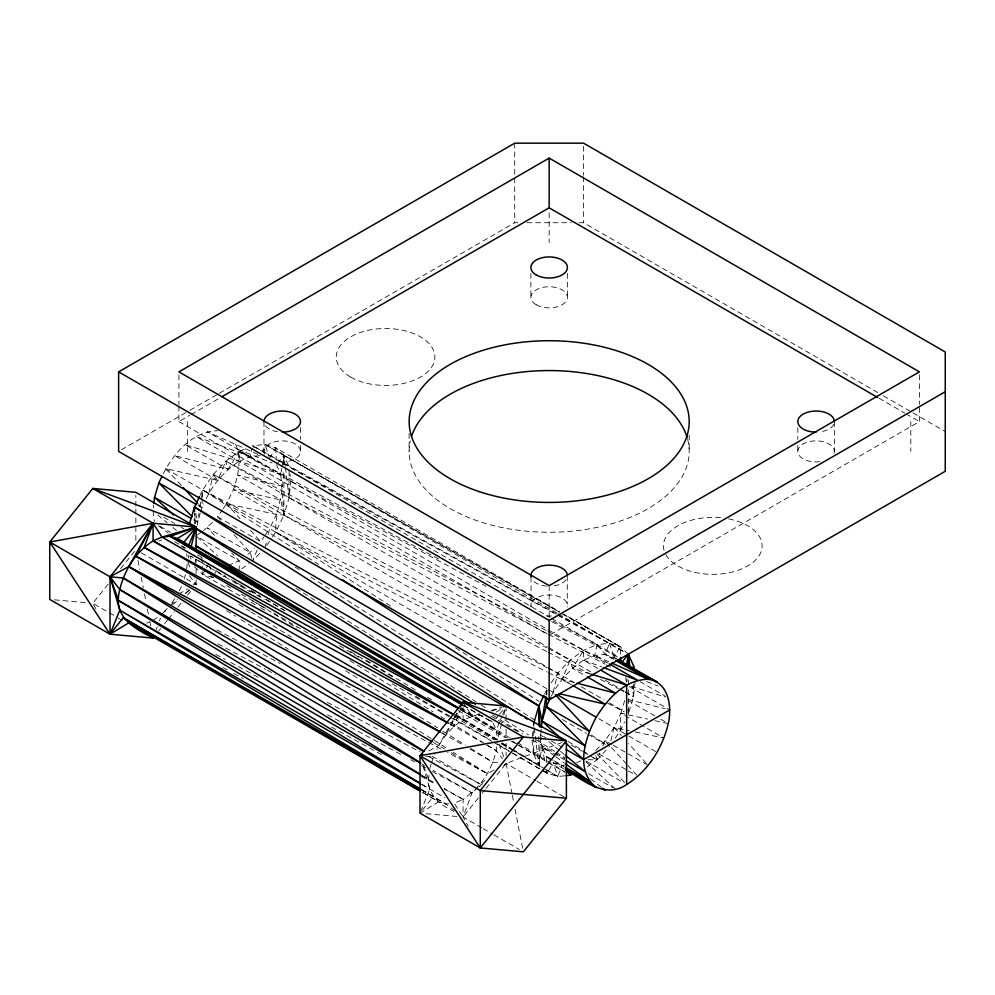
<?xml version="1.0" encoding="UTF-8"?>
<svg xmlns="http://www.w3.org/2000/svg" width="995" height="995" viewBox="0 0 995 995"><rect width="100%" height="100%" fill="white"/><g stroke="black" fill="none" stroke-linecap="round" stroke-linejoin="round"><path stroke-width="0.75" stroke-dasharray="4.97 3.73" d="M135.855 540.409L135.855 515.584M135.855 514.029L135.855 507.823M135.855 506.268L135.867 495.41M194.448 523.892L194.448 513.184M196.127 579.861L196.127 584.513L193.465 585.968M196.127 573.655L196.127 569.003M196.127 562.797L196.127 559.688M239.186 570.72L239.186 560.782L231.735 553.083M206.251 498.669C213.49 483.508 225.019 470.399 239.186 461.357L239.186 451.407L245.877 448.571M272.419 536.977L275.714 532.163L283.923 515.062L283.923 470.71M283.923 464.59L283.923 455.411L275.714 447.787L265.018 444.491L252.556 445.723L254.372 447.912M223.328 508.532L226.574 503.793L276.473 514.403L283.923 515.062L289.085 497.699L289.085 469.901M477.861 787.804L463.061 799.383L463.061 817.019L468.309 826.435M463.061 706.612L463.061 719.845C451.829 727.009 442.688 737.37 436.88 749.347M533.718 737.183L533.718 754.173L538.867 765.578L544.004 770.341M533.718 735.641L533.718 727.917M533.718 726.375L533.718 723.29L534.079 726.313M514.95 751.188L538.867 765.578L538.88 733.452M551.305 696.226C558.605 681.637 569.837 668.988 583.617 660.207L583.617 650.27L547.971 631.427M635.121 681.587L633.516 696.55L628.355 713.925L628.355 686.388M628.355 684.858L628.355 678.739M633.516 684.199L633.516 696.55L625.258 692.271M200.617 512.077L201.898 507.736L202.283 498.856M202.346 497.376L202.657 489.975L213.353 474.316L225.815 461.158L239.186 451.407L250.33 456.618L260.715 455.586M390.438 605.905L275.714 532.163C275.03 511.268 284.558 491.928 283.077 470.809M546.84 694.746L547.088 688.826L544.563 694.087M615.208 738.24L620.146 731.014L620.905 713.253L625.196 698.776M283.426 464.653L283.923 455.411L559.389 612.087L265.018 444.491L262.332 451.419M534.265 727.818L538.867 765.578L541.218 728.676M626.838 681.985L627.012 678.901M153.404 508.022L153.727 504.975M186.637 569.003L187.234 563.518M197.271 525.26L199.05 512.997M547.362 633.778L289.085 497.699L290.851 481.244L289.968 474.03M429.056 775.379C425.3 792.729 439.628 805.229 454.093 811.41M481.816 827.84L463.061 817.019L471.978 792.878L480.286 784.11L487.413 773.675L492.898 762.269L496.331 750.703L497.363 741.101M532.275 736.76L533.233 727.78M200.007 506.853L202.657 489.975L546.777 667.496M546.118 694.97L547.088 688.826M195.169 562.386L195.654 559.501M546.815 651.538L283.923 515.062L280.777 474.192L281.747 468.409M281.983 466.966L283.923 455.411L289.085 466.817L556.429 614.524M538.867 765.578L542.026 746.797L540.559 734.783L545.944 737.88M239.186 461.357L250.33 456.618L251.996 448.446M628.355 654.262L620.146 646.65L609.45 643.342L596.988 644.573L594.761 655.469L583.617 660.207L598.418 668.752M208.739 493.483L213.353 474.316L546.815 647.832M265.018 547.822L266.784 540.447M268.215 534.539L269.633 528.644L276.473 514.403L233.415 489.54C238.713 474.229 242.544 456.071 234.036 441.183M553.17 692.346L557.785 673.167L570.247 660.021L583.617 650.27L596.988 644.573L605.147 654.436L613.218 659.1M610.868 740.778L614.064 727.494L620.905 713.253L626.862 713.788M188.266 557.847L189.025 554.924M501.629 723.626L497.512 739.72L454.566 714.932M503.868 714.833L505.746 707.52M200.182 513.519L197.595 522.213L192.222 519.104M184.199 578.978L185.493 574.637M429.79 768.526L431.084 764.185M431.519 762.73L434.454 754.409M156.227 629.549L157.272 626.713M159.374 621.029L160.419 618.193M460.971 707.88L454.155 726.338L450.051 724.149M214.97 573.481L216.039 570.707M565.06 765.105L562.088 765.404L557.785 776.498L547.088 773.19L510.758 752.22M557.884 614.786L609.45 643.342L605.147 654.436L594.761 655.469L583.617 650.27L572.473 668.329L585.931 676.102M420.587 811.758L429.79 789.11L422.141 763.016M456.456 714.845L497.512 739.72L496.331 730.106L502.089 715.952M502.662 714.547L505.547 707.47M257.22 549.949L252.556 560.969L260.864 552.2M548.195 648.541L570.247 660.021L562.088 679.299L571.503 684.734M587.261 766.921L596.988 759.832L599.898 752.941M602.808 746.051L605.147 740.554L614.064 727.494L629.176 730.716M163.205 473.807C173.814 453.011 192.545 431.258 217.656 430.723M200.132 495.236L202.657 489.975L318.636 564.463M197.868 505.41L201.898 507.736L203.764 503.843M179.262 590.918L181.687 585.856M620.146 731.014L624.574 721.81M457.327 713.179L445.847 735.106L441.718 732.917M456.979 713.042L438.708 745.553L426.693 752.12M255.13 604.637L202.657 574.339L205.691 569.065M206.462 567.747L208.739 563.792M269.633 458.334L275.714 447.787L559.6 611.689M497.475 744.148L547.088 773.19L553.17 762.655L562.088 765.404M616.017 659.001L614.064 657.197L620.146 646.65L564.986 614.798M438.571 559.053L239.186 451.407L228.042 469.478L174.61 455.586L217.656 480.436L225.815 461.158L546.603 630.706M220.716 520.198L217.656 516.84L222.519 509.714M171.886 602.846L175.058 598.206M217.656 516.84L260.715 541.69L263.949 536.952M264.769 535.758L269.633 528.644M266.66 545.409L271.598 538.183M551.205 682.806L557.785 673.167L548.145 668.205M108.107 584.227L92.796 603.269L116.912 617.186M120.544 568.754L135.855 549.713M277.406 463.521L283.923 455.411L285.217 465.983M158.814 630.929L160.73 628.554M164.561 623.79L167.421 620.221M168.379 619.027L174.125 611.888M177.956 607.124L181.774 602.361M187.52 595.221L191.351 590.47M495.721 718.975L498.557 715.455M499.502 714.273L505.174 707.234M478.371 797.978L463.061 817.019L454.155 803.176L463.061 799.383L444.28 788.537M482.202 793.214L485.075 789.644M486.02 788.45L506.119 763.451L562.088 742.469M212.47 522.313L203.565 530.509M164.075 611.738L167.185 608.455M247.854 554.464L254.484 548.27M595.794 750.417L605.147 740.554L611.863 744.434M588.07 759.695L596.988 759.832L608.405 747.767M161.998 613.927L167.881 608.865M172.595 604.798L177.297 600.744M185.543 593.642L190.244 589.587M479.043 786.796L484.926 781.722M503.769 765.491L506.119 763.451L535.584 780.466M428.372 756.362L480.286 784.11L484.988 780.354M170.307 605.159L177.346 599.537M185.567 592.958L190.256 589.202M197.371 535.024L202.321 531.405M153.081 620.432L158.653 616.365M241.611 568.953L248.912 563.63M496.144 712.121L503.619 707.569M121.315 449.852L188.453 411.097M189.796 410.326L217.992 394.045M219.335 393.274L514.713 222.731L519.315 222.731M178.901 406.047L178.901 421.581L189.672 415.363M191.028 414.579L219.298 398.261M550.509 634.561L919.417 421.581L919.417 406.047M178.777 593.99L188.117 588.891M494.092 770.018L487.413 773.675L447.613 752.518M228.042 565.521L239.186 560.782L196.127 535.919M146.713 623.144L149.262 622.062M576.652 762.593L580.831 760.827M158.814 541.106L161.688 540.024M491.766 711.151L501.816 707.582M479.403 713.875L463.061 719.845L454.889 715.417M491.269 710.393L500.174 707.793M223.042 576.69L225.815 576.416M564.7 775.814L557.785 776.498L542.984 767.953M421.233 789.57L433.235 796.721L420.014 813.164L438.708 801.796L421.258 791.61L438.708 801.796L445.847 803.997L448.608 803.724M526.964 222.731L571.354 222.731M579.015 222.731L583.605 222.731L878.025 392.714M193.192 584.252L196.127 584.513L194.1 578.928M54.364 599.836L86.652 602.721M425.885 756.287L433.235 756.946M470.075 749.111L492.898 762.269L500.236 762.929M426.158 813.723L456.916 816.472M635.22 731.997L663.951 738.116L620.905 713.253L626.825 714.547M283.923 515.062L280.777 499.925L233.415 489.54L226.574 503.793L240.019 518.718M628.305 714.87L647.534 719.099M654.934 720.716L668.254 723.639L660.182 718.975M181.214 485.386L165.692 468.633L217.656 480.436L213.353 474.316L574.538 682.844M628.168 699.522L665.269 708.813M573.966 682.383L562.088 679.299L557.785 673.167M276.473 464.69L280.777 474.192L184.995 444.628L228.042 469.478L225.815 461.158L547.412 646.837M616.751 658.752L605.147 654.436L614.711 659.523M590.047 673.764L572.473 668.329L570.247 660.021M631.128 686.438L665.282 696.985M194.448 566.727L202.657 574.339L212.01 577.237M483.135 716.101L480.286 715.231L471.978 716.052L459.765 709.336M250.33 456.618L196.139 436.494L282.244 486.207L237.718 475.063L280.777 499.925M583.617 660.207L602.162 667.085M237.718 449.33L272.17 462.974M646.738 681.575L658.217 686.127M257.904 454.329L207.271 431.755L280.777 474.192M608.828 661.737L594.761 655.469L608.219 663.242M275.714 532.163L547.088 672.035M548.456 672.744L570.508 684.1M607.696 703.266L624.226 711.786M548.183 652.247L590.856 674.399M600.482 679.398L618.38 688.689M619.761 689.411L623.89 691.55M548.73 634.499L605.059 664.175M606.428 664.896L610.557 667.073M216.972 629.959L280.13 663.516M336.409 693.428L442.116 749.596M218.004 643.877L265.814 669.436M267.182 670.17L275.379 674.548M327.293 702.308L420.176 751.971M290.851 481.244L486.07 586.316M551.603 621.589L618.504 657.583M553.282 620.979L596.988 644.573M215.766 654.337L225.305 659.486M230.765 662.434L259.384 677.918M327.517 714.758L401.109 754.558M410.649 759.72L414.741 761.934M421.557 765.615L425.649 767.829M432.452 771.511L471.978 792.878L433.061 770.416M222.88 667.458L228.303 670.431M233.725 673.416L243.228 678.64M331.435 727.084L383 755.404M420.997 776.274L435.922 784.47M444.068 788.948L463.061 799.383M557.785 615.271L625.644 652.757M556.528 614.039L252.556 445.723L550.098 617.509M620.146 646.65L560.732 612.858L620.146 646.65L620.631 657.396M883.411 395.811L911.644 412.117M912.987 412.888L945.25 431.519M879.033 398.261L904.604 413.024M905.96 413.808L919.417 421.581M557.051 613.094L265.018 444.491L269.172 456.954M558.319 613.828L625.668 652.708M551.454 618.293L618.716 657.123M639.996 681.587L665.568 696.351M239.186 451.407L607.025 663.777M178.901 421.581L547.81 634.561M629.362 686.625L669.722 709.92M548.718 647.583L591.814 672.471M605.271 680.244L618.716 688.005M620.059 688.789L624.101 691.115M625.445 691.886L633.516 696.55L632.223 685.978M627.895 700.331L654.797 715.865M581.267 686.737L604.139 699.933M609.525 703.042L624.325 711.587M165.692 468.633L547.499 689.075M548.842 689.846L554.215 692.955M598.617 718.589L627.509 735.268M628.852 736.039L657.11 752.357M613.218 745.205L626.663 752.979M628.019 753.75L648.193 765.404L628.541 743.576M562.362 719.485L586.577 733.464M587.921 734.248L605.408 744.347M251.81 558.195L250.33 552.648L207.271 527.798L216.848 537.698M598.791 753.837L627.049 770.155M628.392 770.926L635.121 774.807M571.428 745.068L582.187 751.287M583.53 752.058L588.916 755.168M590.259 755.939L596.988 759.832L595.868 755.665M163.839 517.276L174.61 523.494M181.339 527.375L184.025 528.93M551.329 740.989L562.088 747.208M586.304 761.187L623.977 782.941M490.784 715.977L519.838 732.755M532.487 740.056L554.016 752.494M555.359 753.265L564.774 758.7M159.934 526.193L170.692 532.412M564.899 760.006L542.026 746.797L545.123 762.929M588.617 773.7L612.833 787.679M463.371 705.467L492.886 722.507L496.331 730.106L459.901 709.074M174.61 541.69L185.754 548.133M197.483 554.899L202.856 558.008M554.489 755.839L542.026 746.797L546.33 756.299L563.817 766.399M563.941 768.861L553.17 762.655L557.785 776.498L544.501 768.501M193.316 557.648L190.63 556.093L250.429 592.087M198.701 560.757L210.803 567.747M216.189 570.856L225.604 576.292M243.103 586.391L231.201 579.513L264.322 599.624M251.175 591.042L260.591 596.49M265.976 599.587L285.018 610.594M458.372 710.666L505.46 737.855M510.845 740.964L547.374 762.058M548.718 762.842L564.861 772.157M210.592 576.043L213.278 577.597M454.106 716.649L494.552 739.994M501.206 743.825L509.353 748.538M510.696 749.31L541.641 767.182M260.503 607.746L267.232 611.626M392.353 683.864L448.869 716.487M450.213 717.271L491.916 741.35M493.271 742.121L509.415 751.449M450.126 724.012L481.568 742.17M486.941 745.28L496.331 750.703L502.562 758.812M536.927 781.249L565.048 797.48M141.215 552.81L196.127 584.513L186.351 571.752M441.817 732.793L463.371 745.23M433.347 742.457L444.479 748.887M451.183 752.755L487.413 773.675L453.148 752.245M431.979 756.225L480.286 784.11M421.743 763.874L424.43 765.429M421.47 775.366L434.89 783.115M421.743 784.47L444.753 797.754M421.159 789.744L445.847 803.997L454.454 810.502M118.243 617.97L122.273 620.283M483.16 828.611L492.537 834.034M493.868 834.805L519.315 849.494M463.359 705.281L492.886 722.507L490.697 720.479M210.53 576.142L213.216 577.722M226.624 585.57L231.984 588.704M241.375 594.202L260.143 605.196M261.486 605.98L268.302 609.848M273.55 613.044L312.529 635.755M313.873 636.551L317.89 638.902M415.686 696.264L490.796 740.205M460.324 708.676L496.331 730.106M459.964 708.888L471.978 716.052L463.061 702.209M421.818 789.682L445.847 803.997M339.482 645.655L362.08 659.25M455.125 715.218L496.343 739.994M501.654 743.19L513.619 750.392M350.638 651.638L394.455 678.055M455.536 714.87L496.704 739.683M502.015 742.879L511.306 748.489M512.636 749.285L543.17 767.692M251.225 590.483L259.173 595.296M265.789 599.301L284.334 610.544M366.421 660.282L415.412 689.983M427.328 697.196L432.626 700.405M421.855 784.296L429.79 789.11M459.715 708.589L507.288 737.892M512.574 741.151L517.86 744.409M519.179 745.218L533.718 754.173L531.952 739.745M252.183 600.545L297.057 628.144M349.842 660.605L432.987 711.736M440.909 716.611L444.864 719.049M450.138 722.295L485.771 744.198M487.09 745.019L496.331 750.703M422.029 775.441L428.621 779.495L423.559 765.541M460.772 707.632L509.577 737.78M517.487 742.668L564.973 772.008M238.974 604.45L249.496 610.992M250.815 611.813L291.597 637.161M345.539 670.692L437.638 727.93M442.899 731.201L465.262 745.106M470.523 748.377L492.898 762.269M546.603 762.444L546.33 756.299L563.394 766.983M226.412 610.52L235.641 616.291M240.914 619.587L288.363 649.25M338.462 680.555L447.874 748.949M492.562 714.995L522.761 733.974M295.913 588.294L475.884 701.699M481.145 705.007L487.712 709.149M504.788 719.907L528.432 734.807M536.317 739.782L554.712 751.362M556.031 752.195L565.222 757.991M295.08 567.013L300.303 570.359M310.763 577.038L536.865 721.437M568.232 741.462L587.834 753.986M593.07 757.319L596.988 759.832M455.623 647.795L539.054 701.425M591.192 734.944L605.532 744.16M180.928 545.782L184.722 548.245M555.732 756.747L564.463 763.078M158.28 525.795L168.254 533.034M590.62 778.749L601.515 787.381M540.559 734.783L542.909 736.723M548.767 741.573L559.302 750.305M560.483 751.275L563.991 754.185M157.77 514.95L167.135 522.711M172.993 527.561L176.513 530.472M585.893 761.747L615.519 789.234M546.33 756.299L551.218 760.839M545.036 771.287L547.088 773.19L546.951 770.13M197.271 536.977L217.781 556.006M194.373 518.93L197.595 522.213L195.704 513.121M596.888 753.712L626.663 784.495M198.801 504.378L201.898 507.736M626.576 764.048L605.147 740.554L609.45 746.673M627.596 765.167L637.807 776.361M233.987 534.75L250.33 552.648M614.064 727.494L621.303 735.541M250.367 530.211L260.715 541.69M93.555 604.612L96.54 609.997M189.858 556.591L191.003 559.115M499.03 743.912L504.092 757.879M188.03 562.175L190.555 569.152M609.45 643.342L614.064 657.197M209.659 566.565L210.592 569.339M506.119 763.451L512.052 793.923M512.35 795.453L513.544 801.547M515.024 809.159L523.333 851.819M137.932 560.384L139.71 569.526M141.203 577.137L143.28 587.796M144.462 593.891L145.954 601.515M147.434 609.127L148.616 615.221M149.81 621.315L150.705 625.88M546.516 770.267L547.088 773.19M202.097 571.404L202.657 574.339M625.755 677.558L626.303 682.06M285.403 467.488L289.085 497.699M186.687 553.904L187.023 556.653M153.081 511.069L154.362 521.579M628.094 709.36L628.355 713.925M194.796 513.146L195.418 523.768M275.714 447.787L276.262 460.076M201.898 557.449L202.308 566.665M919.417 374.966L919.417 404.492M910.811 421.581L910.811 451.407M834.357 421.581L834.357 451.407M797.828 427.539L797.828 439.479M797.828 445.437L797.828 451.407M689.199 435.002L689.199 451.407M583.605 146.24L583.605 175.307M583.605 176.836L583.605 222.731M567.424 273.438L567.424 297.294M567.274 575.844L567.274 604.176M549.165 212.781L549.165 242.618M549.165 585.632L549.165 618.256M531.044 577.025L531.044 606.851A18.271 10.547 0 0 1 549.228 594.973A18.271 10.547 0 0 1 567.262 606.938M530.895 273.438L530.895 297.294M514.713 143.18L514.713 222.731M506.119 706.052L506.119 723.116M506.119 729.323L506.119 737.084M506.119 743.29L506.119 755.702M409.119 433.509L409.119 451.407M300.502 427.539L300.502 439.479M300.502 445.437L300.502 451.407A18.271 10.547 0 0 1 279.844 461.867M263.974 421.581L263.974 451.407M187.52 421.581L187.52 451.407M178.901 374.966L178.901 404.492M687.632 439.342A140.034 80.856 0 0 1 550.484 532.25A140.034 80.856 0 0 1 410.326 440.86M551.479 615.98A18.271 10.547 0 0 1 546.715 615.967M264.595 454.13A18.271 10.547 0 0 1 279.844 440.947A18.271 10.547 0 0 1 300.502 451.407M819.656 461.755A18.271 10.547 0 0 1 797.841 451.867A18.271 10.547 0 0 1 818.077 440.922A18.271 10.547 0 0 1 833.735 454.13M566.006 579.762A18.271 10.547 0 0 1 551.479 586.154M546.715 586.142A18.271 10.547 0 0 1 532.263 579.687M277.505 431.768A18.271 10.547 0 0 1 264.595 424.305M833.735 424.305A18.271 10.547 0 0 1 820.813 431.768M728.614 518.892A49.315 28.469 0 0 1 746.486 566.64A49.315 28.469 0 0 1 665.133 553.232M664.051 550.322A49.315 28.469 0 0 1 722.756 517.985M536.243 304.756A18.271 10.547 0 0 0 566.802 300.03A18.271 10.547 0 0 0 544.439 287.107A18.271 10.547 0 0 0 536.243 304.756M350.688 377.093A49.315 28.469 0 0 0 433.198 364.332A49.315 28.469 0 0 0 372.802 329.469A49.315 28.469 0 0 0 350.688 377.093"/><path stroke-width="1.49" d="M196.139 550.384L196.139 527.101L135.867 492.314L92.809 488.458L49.762 542.014L49.75 599.413L110.022 634.213L153.068 638.069L151.451 635.556M134.437 624.611L128.728 622.845L110.022 634.213L110.035 576.814L153.081 523.258L196.139 527.101L191.264 546.143M144.462 631.564L153.068 638.069C131.875 627.049 112.671 616.353 119.81 589.575C124.412 570.023 135.917 551.715 153.081 540.894L153.081 523.258L92.809 488.458L196.139 527.101L188.652 545.496M194.448 511.654L194.448 507.064L199.498 496.542M538.88 725.803L538.88 705.928L543.929 695.405M565.284 769.645C583.468 780.167 605.271 799.433 626.663 784.495L626.676 685.07L601.104 670.307M628.355 666.501L628.355 654.262L621.838 662.384M633.516 668.764L633.516 665.667L628.355 654.262L626.415 665.817M541.379 727.158L542.026 721.064L546.33 706.587L546.703 697.706M627.683 666.588L628.355 654.262L630.022 667.856M153.889 503.445L154.548 497.351L158.852 482.873L161.961 476.406M566.031 768.625L596.229 787.505C574.65 770.217 585.097 737.693 596.229 717.196C607.622 698.851 624.922 679.461 648.193 679.299C668.802 681.998 672.172 707.01 668.254 723.639C662.508 748.078 648.118 770.963 626.663 784.495M545.882 696.5L542.026 721.064L560.011 737.743M570.794 772.543L570.247 775.267L566.093 775.677M189.286 524.44L194.448 507.064L538.88 705.928L542.026 721.064L585.085 745.914L546.33 706.587L550.683 697.52M533.718 723.29L538.88 705.928L342.093 579.538M448.782 723.241L144.163 547.387L153.081 523.258L49.762 542.014L110.022 634.213L123.256 617.771L419.815 788.973M110.022 634.213L119.81 610.159L110.035 576.814L49.762 542.014M440.474 732.009L135.855 556.155L153.081 523.258L161.998 537.101L458.558 708.303M461.63 704.945L463.061 702.209L506.119 706.052L566.391 740.852L566.391 798.251L523.333 851.819L480.286 847.964L420.014 813.164L420.014 755.765L463.061 702.209L566.391 740.852L480.286 847.964L420.014 755.765L422.688 754.309M420.524 783.5L118.641 600.545L110.035 576.814L128.728 566.603L153.081 523.258M460.784 706.276L463.061 702.209L523.333 737.009L566.391 740.852M183.851 542.374L196.139 527.101L161.998 537.101L153.081 540.894L453.67 714.422M118.629 371.869L514.713 143.18L583.605 143.18L945.25 351.981L945.25 471.294L549.165 699.846L118.629 451.407L118.629 371.869L549.165 620.432L945.25 391.744M549.165 158.106L178.901 371.869L549.165 585.632L919.417 371.869L549.165 158.106L549.165 207.818L877.677 397.478M221.984 396.706L549.165 207.818M566.13 749.533L583.617 759.633L669.722 709.92M574.252 773.563L570.247 775.267L565.707 769.782M458.633 708.092L170.307 536.28L196.139 527.101L177.433 538.482L170.307 536.28L161.998 537.101M423.845 751.524L123.256 577.995L110.035 576.814L119.81 589.575L420.698 774.632M566.391 798.251L480.286 790.565L420.014 755.765L523.333 737.009L480.286 790.565L480.286 847.964M559.115 693.689L605.147 704.149L572.859 685.505M576.938 683.155L615.532 693.192L587.274 676.874M591.515 674.212L626.676 685.07M603.579 667.62L637.807 680.319L609.562 664.013M611.639 662.993L648.193 679.299L615.905 660.655M643.703 675.195L657.11 682.048L618.094 659.523M616.079 660.257L657.11 682.048M424.007 751.175L128.728 566.603L438.982 731.462M135.855 556.155L447.315 722.693M144.163 547.387L453.521 714.684M153.081 540.894L458.409 708.589M557.212 694.672L596.229 717.196M196.525 504.627L158.852 482.873L192.222 516.741M546.33 706.587L589.388 731.449L555.247 694.572M190.878 518.32L154.548 497.351L173.652 515.074M196.015 528.32L504.117 706.201M195.592 545.558L468.72 703.241M566.242 760.777L585.085 771.647L565.16 755.155M463.26 703.477L177.433 538.482L461.518 704.273M170.307 536.28L462.837 705.157M565.16 767.182L589.388 781.162L565.707 763.973M602.448 788.712L605.147 790.254L602.721 788.338M128.728 566.603L432.004 741.673M119.81 589.575L420.4 763.103M118.641 600.545L420.574 774.844M420.4 783.687L119.81 610.159L419.902 788.774M128.728 622.845L419.927 790.95M123.256 617.771L419.952 790.851M195.455 545.782L297.194 608.455M123.256 577.995L420.587 762.804M195.853 528.556L475.498 704.273M194.448 507.064L521.927 715.778M524.539 717.445L527.163 719.111M587.373 781.771L596.229 787.505M565.633 742.954L583.617 759.633M183.279 487.625L197.769 503.271M633.516 665.667L633.877 668.553M538.88 705.928L540.123 727.183M620.631 657.396L620.83 661.998M549.165 620.432L549.165 699.846M411.569 436.357A140.034 80.856 0 0 1 550.471 370.563A140.034 80.856 0 0 1 687.222 437.85M531.044 577.025A18.271 10.547 0 0 1 546.852 565.222A18.271 10.547 0 0 1 567.274 574.351M263.974 421.581A18.271 10.547 0 0 1 282.232 411.034A18.271 10.547 0 0 1 300.502 421.581A18.271 10.547 0 0 1 282.232 432.128M816.087 432.128A18.271 10.547 0 0 1 797.828 421.581A18.271 10.547 0 0 1 816.087 411.034A18.271 10.547 0 0 1 834.357 421.581M479.142 491.592A140.034 80.856 0 0 0 689.199 421.581A140.034 80.856 0 0 0 479.142 351.558A140.034 80.856 0 0 0 479.142 491.592M536.243 274.931A18.271 10.547 0 0 0 566.802 270.192A18.271 10.547 0 0 0 544.439 257.282A18.271 10.547 0 0 0 536.243 274.931"/></g></svg>
